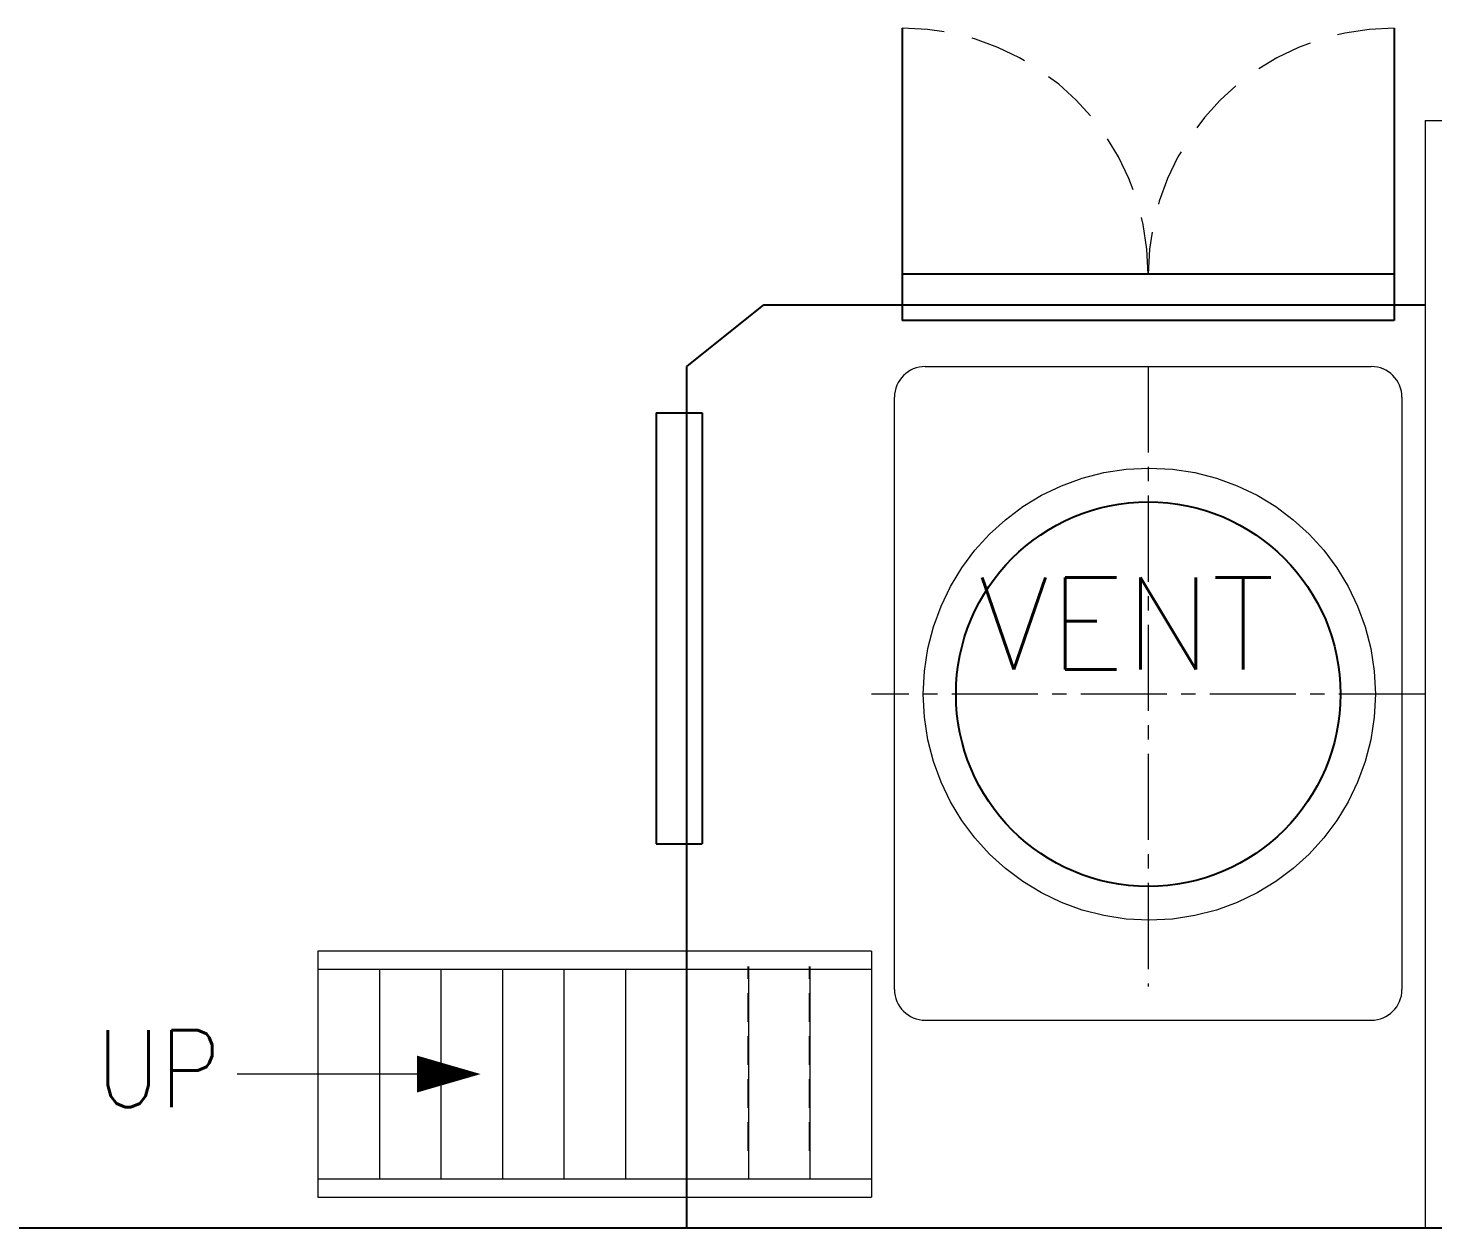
# Model space of a CAD drawing. Extents: x 475189 to 476029, y 1007718 to 1008015.
# Drawn here: x 475701.15 to 475725.64, y 1007825.02 to 1007845.93 of the extents above; entities that cross this region are included whole.
import ezdxf
from ezdxf.enums import TextEntityAlignment as Align

# ---------------------------------------------------------------- set-up
doc = ezdxf.new("R2010")
doc.units = 0
doc.header["$LTSCALE"] = 2
doc.header["$MEASUREMENT"] = 0
for name, pattern in [('CENTER2', [1.125, 0.75, -0.125, 0.125, -0.125]), ('DASHDOT', [38.1, 12.7, -6.35, 12.7, -6.35]), ('DASHED', [0.75, 0.5, -0.25]), ('HIDDEN', [0.375, 0.25, -0.125])]:
    doc.linetypes.add(name, pattern=pattern)
doc.layers.get('0').update_dxf_attribs({"linetype": 'CONTINUOUS', "lineweight": 0})
doc.layers.add('R.B', color=6, linetype='CONTINUOUS', lineweight=0)
doc.layers.add('TEXT', color=1, linetype='CONTINUOUS', lineweight=0)
for name, color, linetype in [('RED-1', 1, 'CONTINUOUS'), ('Ref-2', 6, 'HIDDEN'), ('Yellow-1', 2, 'CONTINUOUS')]:
    doc.layers.add(name, color=color, linetype=linetype)
doc.styles.add('ROMANS', font='ROMANS.SHX')
doc.styles.add('XT03_5', font='romans', dxfattribs={"width": 0.6, "height": 87.5})

# ---------------------------------------------------------------- blocks, each defined once
blk = doc.blocks.new('EXISTING')
at = {"color": 8, "linetype": 'Continuous'}
for p, q in [((475725.503, 1007844.322), (475725.503, 1007825.023)), ((475725.503, 1007844.322), (475741.586, 1007844.322)), ((475716.791, 1007840.033), (475724.565, 1007840.033)), ((475716.255, 1007829.177), (475716.255, 1007839.497)), ((475725.101, 1007839.497), (475725.101, 1007829.177)), ((475706.203, 1007829.847), (475706.203, 1007825.559)), ((475712.637, 1007829.847), (475712.637, 1007825.559)), ((475715.853, 1007829.847), (475715.853, 1007825.559)), ((475707.276, 1007829.526), (475707.276, 1007825.88)), ((475708.348, 1007829.526), (475708.348, 1007825.88)), ((475709.42, 1007829.526), (475709.42, 1007825.88)), ((475710.492, 1007829.526), (475710.492, 1007825.88)), ((475711.565, 1007829.526), (475711.565, 1007825.88)), ((475712.637, 1007829.526), (475712.637, 1007825.88)), ((475713.709, 1007829.526), (475713.709, 1007825.88)), ((475714.781, 1007829.526), (475714.781, 1007825.88)), ((475716.791, 1007828.641), (475724.565, 1007828.641))]:
    blk.add_line(p, q, dxfattribs=at)
at = {"color": 8, "linetype": 'CENTER2'}
for p, q in [((475720.678, 1007840.033), (475720.678, 1007829.231)), ((475725.503, 1007834.324), (475715.853, 1007834.324))]:
    blk.add_line(p, q, dxfattribs=at)
at = {"color": 8}
for p, q in [((475715.853, 1007829.847), (475706.203, 1007829.847)), ((475715.853, 1007829.847), (475706.203, 1007829.847)), ((475715.853, 1007829.526), (475706.203, 1007829.526)), ((475715.853, 1007829.526), (475706.203, 1007829.526)), ((475708.807, 1007827.703), (475704.799, 1007827.703)), ((475706.203, 1007825.88), (475715.853, 1007825.88)), ((475706.203, 1007825.559), (475715.853, 1007825.559))]:
    blk.add_line(p, q, dxfattribs=at)
blk.add_lwpolyline([(475709.041, 1007827.703, 0, 0.643, 0), (475707.932, 1007827.703, 0.643, 0.643, 0)], format="xyseb", dxfattribs=at)
at = {"color": 8, "linetype": 'DASHDOT'}
blk.add_circle((475720.697, 1007834.324), 3.94, dxfattribs=at)
at = {"color": 8, "linetype": 'DASHED'}
for centre, start, end in [((475716.389, 1007841.642), 0, 90), ((475724.967, 1007841.642), 90, 180)]:
    blk.add_arc(centre, 4.289, start, end, dxfattribs=at)
at = {"color": 8, "linetype": 'Continuous'}
for centre, start, end in [((475716.791, 1007839.497), 90, 180), ((475724.565, 1007839.497), 0, 90), ((475716.791, 1007829.177), 180, 270), ((475724.565, 1007829.177), 270, 0)]:
    blk.add_arc(centre, 0.536, start, end, dxfattribs=at)
at = {"layer": 'RED-1', "color": 8}
for p, q in [((475712.637, 1007840.033), (475713.977, 1007841.106)), ((475713.977, 1007841.106), (475725.503, 1007841.106)), ((475712.637, 1007825.023), (475712.637, 1007840.033)), ((475712.637, 1007829.847), (475712.637, 1007840.033)), ((475712.637, 1007825.023), (475712.637, 1007840.033)), ((475712.101, 1007839.224), (475712.101, 1007831.718)), ((475712.101, 1007839.224), (475712.905, 1007839.224)), ((475712.905, 1007839.224), (475712.905, 1007831.718)), ((475712.101, 1007831.718), (475712.905, 1007831.718)), ((475667.604, 1007825.023), (475756.813, 1007825.023))]:
    blk.add_line(p, q, dxfattribs=at)
at = {"layer": 'Ref-2', "color": 8}
for p, q in [((475713.709, 1007826.363), (475713.709, 1007829.579)), ((475714.781, 1007826.363), (475714.781, 1007829.579))]:
    blk.add_line(p, q, dxfattribs=at)
at = {"layer": 'Yellow-1', "color": 8}
for p, q in [((475716.389, 1007845.93), (475716.389, 1007841.642)), ((475724.967, 1007845.93), (475724.967, 1007841.642)), ((475724.967, 1007841.642), (475716.389, 1007841.642)), ((475724.967, 1007840.837), (475716.389, 1007840.837))]:
    blk.add_line(p, q, dxfattribs=at)
at = {"layer": 'Yellow-1', "color": 8, "linetype": 'Continuous'}
for p, q in [((475716.389, 1007841.642), (475716.389, 1007840.837)), ((475724.967, 1007841.642), (475724.967, 1007840.837))]:
    blk.add_line(p, q, dxfattribs=at)
at = {"layer": 'Yellow-1', "color": 8}
blk.add_circle((475720.678, 1007834.324), 3.351, dxfattribs=at)
at = {"color": 8, "linetype": 'Continuous', "style": 'ROMANS'}
blk.add_text('VENT', height=1.6083, dxfattribs=at).set_placement((475717.715, 1007834.751))
at = {"color": 8, "style": 'ROMANS', "width": 0.88}
blk.add_text('UP', height=1.3403, dxfattribs=at).set_placement((475702.339, 1007827.127))
at = {"color": 8, "linetype": 'ByBlock', "style": 'ROMANS'}
for tag, height, width, p in [('DIRECTION', 0.536, 0.85, (475672.394, 1007828.239)), ('DN', 1.072, 0.708333, (475752.552, 1007802.238))]:
    blk.add_attdef(tag, text='', height=height, dxfattribs=dict(at, width=width)).set_placement(p, align=Align.MIDDLE_RIGHT)
at = {"color": 8, "style": 'XT03_5', "text_generation_flag": 4, "width": 0.6, "flags": 9}
for p, rotation in [((475706.595, 1007775.576), 270), ((475708.817, 1007766.103), 90)]:
    blk.add_attdef('KEYWORD', p, '', height=0.0375, rotation=rotation, dxfattribs=at)
at = {"color": 8, "style": 'XT03_5', "width": 0.6, "flags": 9}
for p, rotation in [((475708.817, 1007775.576), 270), ((475706.595, 1007766.103), 90)]:
    blk.add_attdef('KEYWORD', p, '', height=0.0375, rotation=rotation, dxfattribs=at)
at = {"layer": 'TEXT', "color": 8, "style": 'ROMANS', "width": 0.85, "flags": 8}
blk.add_attdef('WTD', text='', height=1.072, rotation=180, dxfattribs=at).set_placement((475705.173, 1007794.2), align=Align.MIDDLE_CENTER)
blk.add_attdef('WTD', text='', height=1.072, dxfattribs=at).set_placement((475731.4, 1007752.462), align=Align.MIDDLE_CENTER)

msp = doc.modelspace()

# ---------------------------------------------------------------- block references
at = {"layer": 'R.B'}
msp.add_blockref('EXISTING', (0, 0), dxfattribs=at)

doc.saveas('drawing.dxf')
